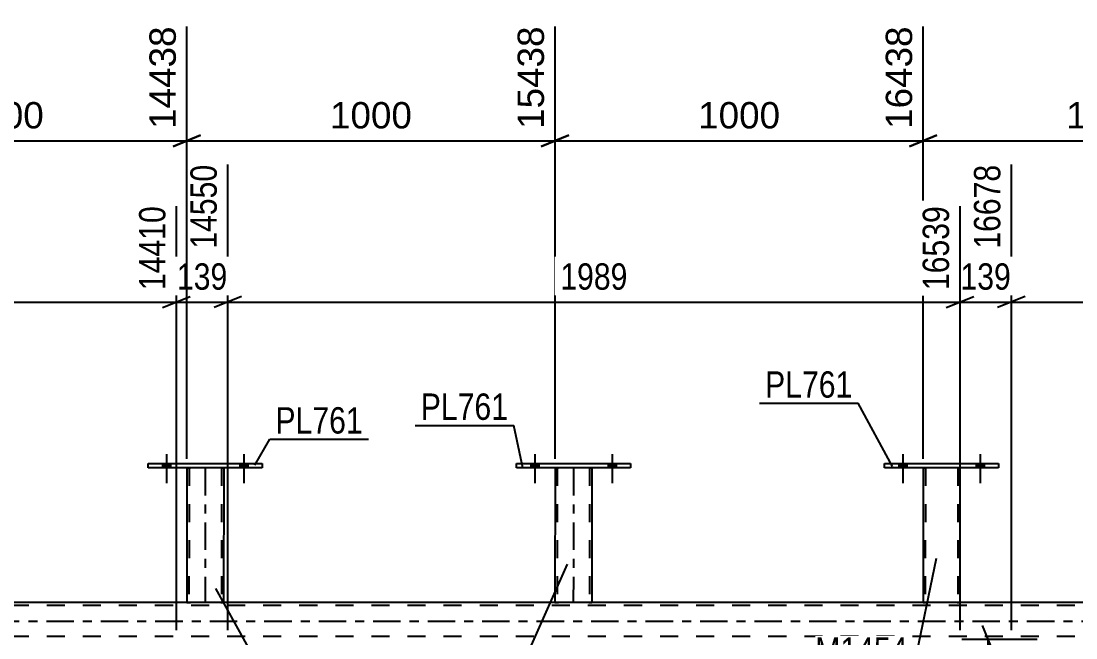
# Model space of a CAD drawing. Header units: millimetres. Extents: x 0 to 841, y 0 to 594.
# Drawn here: x 599.1 to 713.7, y 438.2 to 505.2 of the extents above; entities that cross this region are included whole.
import ezdxf

# ---------------------------------------------------------------- set-up
doc = ezdxf.new("R2010")
doc.units = ezdxf.units.MM
doc.linetypes.add('DXK_LINE_DOT2', pattern=[3.9198, 1.9599, -1.9599])
doc.linetypes.add('DXK_LINE_DOT3', pattern=[5.9187, 2.979, -0.9799, 0.9799, -0.9799])
doc.styles.add('Arial', font='ARIAL.TTF', dxfattribs={"height": 0.2})
doc.styles.add('Arial Narrow', font='ARIALN.TTF', dxfattribs={"height": 0.2})

# ---------------------------------------------------------------- blocks, each defined once
blk = doc.blocks.new('Part-814761036-3551 - 3064')
at = {"color": 2, "linetype": 'Continuous'}
for p, q in [((617.15, 456.66), (617.14, 442.02)), ((621.15, 456.66), (621.14, 442.02)), ((617.18, 442.02), (617.14, 442.02)), ((617.28, 442.02), (617.18, 442.02)), ((617.44, 442.02), (617.28, 442.02)), ((620.85, 442.02), (617.44, 442.02)), ((621, 442.02), (620.85, 442.02)), ((621.11, 442.02), (621, 442.02)), ((621.14, 442.02), (621.11, 442.02))]:
    blk.add_line(p, q, dxfattribs=at)
at = {"color": 7, "linetype": 'DXK_LINE_DOT2'}
for p, q in [((617.15, 456.66), (617.15, 456.66)), ((617.15, 456.66), (617.15, 456.66)), ((617.15, 456.66), (617.15, 456.66)), ((617.18, 456.66), (617.15, 456.66)), ((617.15, 456.66), (617.18, 456.66)), ((617.29, 456.66), (617.18, 456.66)), ((617.18, 456.66), (617.29, 456.66)), ((617.44, 456.66), (617.29, 456.66)), ((617.29, 456.66), (617.44, 456.66)), ((617.39, 456.66), (617.38, 442.02)), ((617.39, 456.66), (617.39, 456.66)), ((617.4, 456.66), (617.39, 456.66)), ((617.39, 456.66), (617.4, 456.66)), ((617.46, 456.66), (617.4, 456.66)), ((617.4, 456.66), (617.46, 456.66)), ((620.85, 456.66), (617.44, 456.66)), ((620.85, 456.66), (617.44, 456.66)), ((620.76, 456.66), (617.46, 456.66)), ((617.46, 456.66), (617.53, 456.66)), ((620.84, 456.66), (617.53, 456.66)), ((620.84, 456.66), (620.76, 456.66)), ((620.89, 456.66), (620.84, 456.66)), ((620.84, 456.66), (620.89, 456.66)), ((620.85, 456.66), (621.01, 456.66)), ((621.01, 456.66), (620.85, 456.66)), ((620.91, 456.66), (620.89, 456.66)), ((620.89, 456.66), (620.91, 456.66)), ((620.91, 456.66), (620.9, 442.02)), ((620.91, 456.66), (620.91, 456.66)), ((621.01, 456.66), (621.11, 456.66)), ((621.11, 456.66), (621.01, 456.66)), ((621.11, 456.66), (621.15, 456.66)), ((621.15, 456.66), (621.11, 456.66)), ((621.15, 456.66), (621.15, 456.66)), ((621.15, 456.66), (621.15, 456.66)), ((621.15, 456.66), (621.15, 456.66)), ((617.14, 442.02), (617.18, 442.02)), ((617.18, 442.02), (617.28, 442.02)), ((617.28, 442.02), (617.44, 442.02)), ((617.4, 442.02), (617.38, 442.02)), ((617.38, 442.02), (617.4, 442.02)), ((617.45, 442.02), (617.4, 442.02)), ((617.4, 442.02), (617.44, 442.02)), ((620.85, 442.02), (617.44, 442.02)), ((617.44, 442.02), (617.45, 442.02)), ((620.75, 442.02), (617.45, 442.02)), ((617.45, 442.02), (617.53, 442.02)), ((620.83, 442.02), (617.53, 442.02)), ((620.83, 442.02), (620.75, 442.02)), ((620.88, 442.02), (620.83, 442.02)), ((620.83, 442.02), (620.88, 442.02)), ((620.85, 442.02), (621, 442.02)), ((620.9, 442.02), (620.88, 442.02)), ((620.88, 442.02), (620.9, 442.02)), ((621, 442.02), (621.11, 442.02)), ((621.11, 442.02), (621.14, 442.02))]:
    blk.add_line(p, q, dxfattribs=at)
at = {"color": 7, "linetype": 'DXK_LINE_DOT3'}
blk.add_line((619.15, 456.66), (619.14, 442.02), dxfattribs=at)
blk = doc.blocks.new('Bolt-814761036-3071 - 3064')
at = {"linetype": 'Continuous'}
for points in [[(654.51, 456.66), (655.39, 456.66), (655.39, 457.14), (654.51, 457.14)], [(662.91, 456.66), (663.79, 456.66), (663.79, 457.14), (662.91, 457.14)]]:
    blk.add_hatch(color=1, dxfattribs=at).paths.add_polyline_path(points)
at = {"color": 1, "linetype": 'Continuous'}
for p, q in [((654.95, 458.14), (654.95, 455.02)), ((663.35, 458.14), (663.35, 455.02)), ((654.51, 457.14), (654.51, 456.66)), ((655.39, 457.14), (655.39, 456.66)), ((662.91, 457.14), (662.91, 456.66)), ((663.79, 457.14), (663.79, 456.66))]:
    blk.add_line(p, q, dxfattribs=at)
blk = doc.blocks.new('Part-814761036-3087 - 3064')
at = {"color": 2, "linetype": 'Continuous'}
for p, q in [((657.15, 456.66), (657.14, 442.02)), ((661.15, 456.66), (661.14, 442.02)), ((657.18, 442.02), (657.14, 442.02)), ((657.28, 442.02), (657.18, 442.02)), ((657.44, 442.02), (657.28, 442.02)), ((660.85, 442.02), (657.44, 442.02)), ((661, 442.02), (660.85, 442.02)), ((661.11, 442.02), (661, 442.02)), ((661.14, 442.02), (661.11, 442.02))]:
    blk.add_line(p, q, dxfattribs=at)
at = {"color": 7, "linetype": 'DXK_LINE_DOT2'}
for p, q in [((657.15, 456.66), (657.15, 456.66)), ((657.15, 456.66), (657.15, 456.66)), ((657.15, 456.66), (657.15, 456.66)), ((657.18, 456.66), (657.15, 456.66)), ((657.15, 456.66), (657.18, 456.66)), ((657.29, 456.66), (657.18, 456.66)), ((657.18, 456.66), (657.29, 456.66)), ((657.44, 456.66), (657.29, 456.66)), ((657.29, 456.66), (657.44, 456.66)), ((657.39, 456.66), (657.38, 442.02)), ((657.39, 456.66), (657.39, 456.66)), ((657.4, 456.66), (657.39, 456.66)), ((657.39, 456.66), (657.4, 456.66)), ((657.46, 456.66), (657.4, 456.66)), ((657.4, 456.66), (657.46, 456.66)), ((660.85, 456.66), (657.44, 456.66)), ((660.85, 456.66), (657.44, 456.66)), ((660.76, 456.66), (657.46, 456.66)), ((657.46, 456.66), (657.53, 456.66)), ((660.84, 456.66), (657.53, 456.66)), ((660.84, 456.66), (660.76, 456.66)), ((660.89, 456.66), (660.84, 456.66)), ((660.84, 456.66), (660.89, 456.66)), ((660.85, 456.66), (661.01, 456.66)), ((661.01, 456.66), (660.85, 456.66)), ((660.91, 456.66), (660.89, 456.66)), ((660.89, 456.66), (660.91, 456.66)), ((660.91, 456.66), (660.9, 442.02)), ((660.91, 456.66), (660.91, 456.66)), ((661.01, 456.66), (661.11, 456.66)), ((661.11, 456.66), (661.01, 456.66)), ((661.11, 456.66), (661.15, 456.66)), ((661.15, 456.66), (661.11, 456.66)), ((661.15, 456.66), (661.15, 456.66)), ((661.15, 456.66), (661.15, 456.66)), ((661.15, 456.66), (661.15, 456.66)), ((657.14, 442.02), (657.18, 442.02)), ((657.18, 442.02), (657.28, 442.02)), ((657.28, 442.02), (657.44, 442.02)), ((657.4, 442.02), (657.38, 442.02)), ((657.38, 442.02), (657.4, 442.02)), ((657.45, 442.02), (657.4, 442.02)), ((657.4, 442.02), (657.44, 442.02)), ((660.85, 442.02), (657.44, 442.02)), ((657.44, 442.02), (657.45, 442.02)), ((660.75, 442.02), (657.45, 442.02)), ((657.45, 442.02), (657.53, 442.02)), ((660.83, 442.02), (657.53, 442.02)), ((660.83, 442.02), (660.75, 442.02)), ((660.88, 442.02), (660.83, 442.02)), ((660.83, 442.02), (660.88, 442.02)), ((660.85, 442.02), (661, 442.02)), ((660.9, 442.02), (660.88, 442.02)), ((660.88, 442.02), (660.9, 442.02)), ((661, 442.02), (661.11, 442.02)), ((661.11, 442.02), (661.14, 442.02))]:
    blk.add_line(p, q, dxfattribs=at)
at = {"color": 7, "linetype": 'DXK_LINE_DOT3'}
blk.add_line((659.15, 456.66), (659.14, 442.02), dxfattribs=at)
blk = doc.blocks.new('Part-814761036-3092 - 3064')
at = {"color": 2, "linetype": 'Continuous'}
for p, q in [((652.95, 456.66), (652.95, 457.14)), ((652.95, 457.14), (665.35, 457.14)), ((665.35, 456.66), (652.95, 456.66)), ((665.35, 457.14), (665.35, 456.66))]:
    blk.add_line(p, q, dxfattribs=at)
blk = doc.blocks.new('Part-814761036-3148 - 3064')
at = {"color": 2, "linetype": 'Continuous'}
for p, q in [((612.95, 456.66), (612.95, 457.14)), ((612.95, 457.14), (625.35, 457.14)), ((625.35, 456.66), (612.95, 456.66)), ((625.35, 457.14), (625.35, 456.66))]:
    blk.add_line(p, q, dxfattribs=at)
blk = doc.blocks.new('Part-814761036-3161 - 3064')
at = {"color": 2, "linetype": 'Continuous'}
for p, q in [((692.95, 456.66), (692.95, 457.14)), ((692.95, 457.14), (705.35, 457.14)), ((705.35, 456.66), (692.95, 456.66)), ((705.35, 457.14), (705.35, 456.66))]:
    blk.add_line(p, q, dxfattribs=at)
blk = doc.blocks.new('Bolt-814761036-3180 - 3064')
at = {"linetype": 'Continuous'}
for points in [[(654.51, 456.66), (655.39, 456.66), (655.39, 457.14), (654.51, 457.14)], [(662.91, 456.66), (663.79, 456.66), (663.79, 457.14), (662.91, 457.14)]]:
    blk.add_hatch(color=1, dxfattribs=at).paths.add_polyline_path(points)
at = {"color": 1, "linetype": 'Continuous'}
for p, q in [((654.95, 458.14), (654.95, 455.02)), ((663.35, 458.14), (663.35, 455.02)), ((654.51, 457.14), (654.51, 456.66)), ((655.39, 457.14), (655.39, 456.66)), ((662.91, 457.14), (662.91, 456.66)), ((663.79, 457.14), (663.79, 456.66))]:
    blk.add_line(p, q, dxfattribs=at)
blk = doc.blocks.new('Part-814761036-3196 - 3064')
at = {"color": 2, "linetype": 'Continuous'}
for p, q in [((697.15, 456.66), (697.14, 442.02)), ((701.15, 456.66), (701.14, 442.02)), ((697.18, 442.02), (697.14, 442.02)), ((697.28, 442.02), (697.18, 442.02)), ((697.44, 442.02), (697.28, 442.02)), ((700.85, 442.02), (697.44, 442.02)), ((701, 442.02), (700.85, 442.02)), ((701.1, 442.02), (701, 442.02)), ((701.14, 442.02), (701.1, 442.02))]:
    blk.add_line(p, q, dxfattribs=at)
at = {"color": 7, "linetype": 'DXK_LINE_DOT2'}
for p, q in [((697.15, 456.66), (697.15, 456.66)), ((697.15, 456.66), (697.15, 456.66)), ((697.15, 456.66), (697.15, 456.66)), ((697.18, 456.66), (697.15, 456.66)), ((697.15, 456.66), (697.18, 456.66)), ((697.29, 456.66), (697.18, 456.66)), ((697.18, 456.66), (697.29, 456.66)), ((697.44, 456.66), (697.29, 456.66)), ((697.29, 456.66), (697.44, 456.66)), ((697.39, 456.66), (697.38, 442.02)), ((697.39, 456.66), (697.39, 456.66)), ((697.4, 456.66), (697.39, 456.66)), ((697.39, 456.66), (697.4, 456.66)), ((697.46, 456.66), (697.4, 456.66)), ((697.4, 456.66), (697.46, 456.66)), ((700.85, 456.66), (697.44, 456.66)), ((700.85, 456.66), (697.44, 456.66)), ((700.76, 456.66), (697.46, 456.66)), ((697.46, 456.66), (697.53, 456.66)), ((700.84, 456.66), (697.53, 456.66)), ((700.84, 456.66), (700.76, 456.66)), ((700.89, 456.66), (700.84, 456.66)), ((700.84, 456.66), (700.89, 456.66)), ((700.85, 456.66), (701.01, 456.66)), ((701.01, 456.66), (700.85, 456.66)), ((700.91, 456.66), (700.89, 456.66)), ((700.89, 456.66), (700.91, 456.66)), ((700.91, 456.66), (700.9, 442.02)), ((700.91, 456.66), (700.91, 456.66)), ((701.01, 456.66), (701.11, 456.66)), ((701.11, 456.66), (701.01, 456.66)), ((701.11, 456.66), (701.15, 456.66)), ((701.15, 456.66), (701.11, 456.66)), ((701.15, 456.66), (701.15, 456.66)), ((701.15, 456.66), (701.15, 456.66)), ((701.15, 456.66), (701.15, 456.66)), ((697.14, 442.02), (697.18, 442.02)), ((697.18, 442.02), (697.28, 442.02)), ((697.28, 442.02), (697.44, 442.02)), ((697.4, 442.02), (697.38, 442.02)), ((697.38, 442.02), (697.4, 442.02)), ((697.45, 442.02), (697.4, 442.02)), ((697.4, 442.02), (697.44, 442.02)), ((700.85, 442.02), (697.44, 442.02)), ((697.44, 442.02), (697.45, 442.02)), ((700.75, 442.02), (697.45, 442.02)), ((697.45, 442.02), (697.53, 442.02)), ((700.83, 442.02), (697.53, 442.02)), ((700.83, 442.02), (700.75, 442.02)), ((700.88, 442.02), (700.83, 442.02)), ((700.83, 442.02), (700.88, 442.02)), ((700.85, 442.02), (701, 442.02)), ((700.9, 442.02), (700.88, 442.02)), ((700.88, 442.02), (700.9, 442.02)), ((701, 442.02), (701.1, 442.02)), ((701.1, 442.02), (701.14, 442.02))]:
    blk.add_line(p, q, dxfattribs=at)
blk = doc.blocks.new('Bolt-814761036-3386 - 3064')
at = {"linetype": 'Continuous'}
for points in [[(614.51, 456.66), (615.39, 456.66), (615.39, 457.14), (614.51, 457.14)], [(622.91, 456.66), (623.79, 456.66), (623.79, 457.14), (622.91, 457.14)]]:
    blk.add_hatch(color=1, dxfattribs=at).paths.add_polyline_path(points)
at = {"color": 1, "linetype": 'Continuous'}
for p, q in [((614.95, 458.14), (614.95, 455.02)), ((623.35, 458.14), (623.35, 455.02)), ((614.51, 457.14), (614.51, 456.66)), ((615.39, 457.14), (615.39, 456.66)), ((622.91, 457.14), (622.91, 456.66)), ((623.79, 457.14), (623.79, 456.66))]:
    blk.add_line(p, q, dxfattribs=at)
blk = doc.blocks.new('Part-814761036-3233 - 3064')
at = {"color": 7, "linetype": 'DXK_LINE_DOT2'}
for p, q in [((760.68, 441.7), (39.61, 441.7)), ((621.14, 442.02), (617.14, 442.02)), ((661.14, 442.02), (657.14, 442.02)), ((701.14, 442.02), (697.14, 442.02)), ((760.68, 438.34), (39.61, 438.34))]:
    blk.add_line(p, q, dxfattribs=at)
at = {"color": 2, "linetype": 'Continuous'}
for p, q in [((617.14, 442.02), (581.14, 442.02)), ((657.14, 442.02), (621.14, 442.02)), ((697.14, 442.02), (661.14, 442.02)), ((737.14, 442.02), (701.14, 442.02))]:
    blk.add_line(p, q, dxfattribs=at)
at = {"color": 7, "linetype": 'DXK_LINE_DOT3'}
blk.add_line((39.61, 440.02), (760.68, 440.02), dxfattribs=at)
blk = doc.blocks.new('Bolt-814761036-3254 - 3064')
at = {"linetype": 'Continuous'}
for points in [[(694.51, 456.66), (695.39, 456.66), (695.39, 457.14), (694.51, 457.14)], [(702.91, 456.66), (703.79, 456.66), (703.79, 457.14), (702.91, 457.14)]]:
    blk.add_hatch(color=1, dxfattribs=at).paths.add_polyline_path(points)
at = {"color": 1, "linetype": 'Continuous'}
for p, q in [((694.95, 458.14), (694.95, 455.02)), ((703.35, 458.14), (703.35, 455.02)), ((694.51, 457.14), (694.51, 456.66)), ((695.39, 457.14), (695.39, 456.66)), ((702.91, 457.14), (702.91, 456.66)), ((703.79, 457.14), (703.79, 456.66))]:
    blk.add_line(p, q, dxfattribs=at)
blk = doc.blocks.new('Bolt-814761036-3255 - 3064')
at = {"linetype": 'Continuous'}
for points in [[(694.51, 456.66), (695.39, 456.66), (695.39, 457.14), (694.51, 457.14)], [(702.91, 456.66), (703.79, 456.66), (703.79, 457.14), (702.91, 457.14)]]:
    blk.add_hatch(color=1, dxfattribs=at).paths.add_polyline_path(points)
at = {"color": 1, "linetype": 'Continuous'}
for p, q in [((694.95, 458.14), (694.95, 455.02)), ((703.35, 458.14), (703.35, 455.02)), ((694.51, 457.14), (694.51, 456.66)), ((695.39, 457.14), (695.39, 456.66)), ((702.91, 457.14), (702.91, 456.66)), ((703.79, 457.14), (703.79, 456.66))]:
    blk.add_line(p, q, dxfattribs=at)
blk = doc.blocks.new('Bolt-814761036-3299 - 3064')
at = {"linetype": 'Continuous'}
for points in [[(614.51, 456.66), (615.39, 456.66), (615.39, 457.14), (614.51, 457.14)], [(622.91, 456.66), (623.79, 456.66), (623.79, 457.14), (622.91, 457.14)]]:
    blk.add_hatch(color=1, dxfattribs=at).paths.add_polyline_path(points)
at = {"color": 1, "linetype": 'Continuous'}
for p, q in [((614.95, 458.14), (614.95, 455.02)), ((623.35, 458.14), (623.35, 455.02)), ((614.51, 457.14), (614.51, 456.66)), ((615.39, 457.14), (615.39, 456.66)), ((622.91, 457.14), (622.91, 456.66)), ((623.79, 457.14), (623.79, 456.66))]:
    blk.add_line(p, q, dxfattribs=at)
blk = doc.blocks.new('StraightDimension-814761036-9938 - 3064')
at = {"color": 7, "linetype": 'Continuous'}
for p, q in [((536.46, 439.02), (536.46, 489.63)), ((616.02, 439.02), (616.02, 485.13)), ((537.96, 475.29), (534.96, 474.09)), ((536.46, 474.69), (616.02, 474.69)), ((614.52, 474.09), (617.52, 475.29))]:
    blk.add_line(p, q, dxfattribs=at)
at = {"color": 0}
blk.add_wipeout([(580.5, 475.44), (580.5, 479.64), (571.99, 479.64), (571.99, 475.44)], dxfattribs=at)
at = {"color": 3, "style": 'Arial Narrow'}
blk.add_text('1989', height=2.863, dxfattribs=at).set_placement((572.59, 476.04))
at = {"color": 0, "linetype": 'Continuous'}
blk.add_wipeout([(615.42, 485.73), (611.22, 485.73), (611.22, 475.39), (615.42, 475.39)], dxfattribs=at)
at = {"color": 3, "linetype": 'Continuous', "style": 'Arial Narrow'}
blk.add_text('14410', height=2.863, rotation=90.0002, dxfattribs=at).set_placement((614.82, 475.99))
blk = doc.blocks.new('StraightDimension-814761036-10435 - 3064')
at = {"color": 7, "linetype": 'Continuous'}
for p, q in [((657.15, 457.66), (657.15, 504.64)), ((697.15, 457.66), (697.15, 504.64)), ((658.65, 492.82), (655.65, 491.62)), ((695.65, 491.62), (698.65, 492.82)), ((657.15, 492.22), (697.15, 492.22))]:
    blk.add_line(p, q, dxfattribs=at)
at = {"color": 0}
blk.add_wipeout([(682.19, 492.97), (682.19, 497.17), (672.1, 497.17), (672.1, 492.97)], dxfattribs=at)
at = {"color": 3, "style": 'Arial'}
blk.add_text('1000', height=2.865, dxfattribs=at).set_placement((672.7, 493.57))
at = {"color": 0, "linetype": 'Continuous'}
blk.add_wipeout([(696.55, 505.24), (692.35, 505.24), (692.35, 492.92), (696.55, 492.92)], dxfattribs=at)
at = {"color": 3, "linetype": 'Continuous', "style": 'Arial'}
blk.add_text('16438', height=2.865, rotation=90.0002, dxfattribs=at).set_placement((695.95, 493.52))
blk = doc.blocks.new('StraightDimension-814761036-10436 - 3064')
at = {"color": 7, "linetype": 'Continuous'}
for p, q in [((617.15, 457.66), (617.15, 504.64)), ((657.15, 457.66), (657.15, 504.64)), ((618.65, 492.82), (615.65, 491.62)), ((655.65, 491.62), (658.65, 492.82)), ((617.15, 492.22), (657.15, 492.22))]:
    blk.add_line(p, q, dxfattribs=at)
at = {"color": 0}
blk.add_wipeout([(642.19, 492.97), (642.19, 497.17), (632.1, 497.17), (632.1, 492.97)], dxfattribs=at)
at = {"color": 3, "style": 'Arial'}
blk.add_text('1000', height=2.865, dxfattribs=at).set_placement((632.7, 493.57))
at = {"color": 0, "linetype": 'Continuous'}
blk.add_wipeout([(656.55, 505.24), (652.35, 505.24), (652.35, 492.92), (656.55, 492.92)], dxfattribs=at)
at = {"color": 3, "linetype": 'Continuous', "style": 'Arial'}
blk.add_text('15438', height=2.865, rotation=90.0002, dxfattribs=at).set_placement((655.95, 493.52))
blk = doc.blocks.new('StraightDimension-814761036-10434 - 3064')
at = {"color": 7, "linetype": 'Continuous'}
for p, q in [((697.15, 457.66), (697.15, 504.64)), ((737.15, 450.34), (737.15, 504.64)), ((698.65, 492.82), (695.65, 491.62)), ((735.65, 491.62), (738.65, 492.82)), ((697.15, 492.22), (737.15, 492.22))]:
    blk.add_line(p, q, dxfattribs=at)
at = {"color": 0}
blk.add_wipeout([(722.19, 492.97), (722.19, 497.17), (712.1, 497.17), (712.1, 492.97)], dxfattribs=at)
at = {"color": 3, "style": 'Arial'}
blk.add_text('1000', height=2.865, dxfattribs=at).set_placement((712.7, 493.57))
at = {"color": 0, "linetype": 'Continuous'}
blk.add_wipeout([(736.55, 505.24), (732.35, 505.24), (732.35, 492.92), (736.55, 492.92)], dxfattribs=at)
at = {"color": 3, "linetype": 'Continuous', "style": 'Arial'}
blk.add_text('17438', height=2.865, rotation=90.0002, dxfattribs=at).set_placement((735.95, 493.52))
blk = doc.blocks.new('StraightDimension-814761036-9934 - 3064')
at = {"color": 7, "linetype": 'Continuous'}
for p, q in [((706.73, 439.02), (706.73, 489.63)), ((760.68, 443.02), (760.68, 485.13)), ((708.23, 475.29), (705.23, 474.09)), ((706.73, 474.69), (760.68, 474.69)), ((759.18, 474.09), (762.18, 475.29))]:
    blk.add_line(p, q, dxfattribs=at)
at = {"color": 0}
blk.add_wipeout([(737.96, 475.44), (737.96, 479.64), (729.45, 479.64), (729.45, 475.44)], dxfattribs=at)
at = {"color": 3, "style": 'Arial Narrow'}
blk.add_text('1349', height=2.863, dxfattribs=at).set_placement((730.05, 476.04))
at = {"color": 0, "linetype": 'Continuous'}
blk.add_wipeout([(760.08, 485.73), (755.88, 485.73), (755.88, 475.39), (760.08, 475.39)], dxfattribs=at)
at = {"color": 3, "linetype": 'Continuous', "style": 'Arial Narrow'}
blk.add_text('18027', height=2.863, rotation=90.0002, dxfattribs=at).set_placement((759.48, 475.99))
blk = doc.blocks.new('StraightDimension-814761036-9935 - 3064')
at = {"color": 7, "linetype": 'Continuous'}
for p, q in [((706.73, 439.02), (706.73, 489.63)), ((701.16, 439.02), (701.16, 485.13)), ((699.66, 474.09), (702.66, 475.29)), ((701.16, 474.69), (706.73, 474.69)), ((708.23, 475.29), (705.23, 474.09))]:
    blk.add_line(p, q, dxfattribs=at)
at = {"color": 0}
blk.add_wipeout([(707.29, 475.44), (707.29, 479.64), (700.6, 479.64), (700.6, 475.44)], dxfattribs=at)
at = {"color": 3, "style": 'Arial Narrow'}
blk.add_text('139', height=2.863, dxfattribs=at).set_placement((701.2, 476.04))
at = {"color": 0, "linetype": 'Continuous'}
blk.add_wipeout([(706.13, 490.23), (701.93, 490.23), (701.93, 479.89), (706.13, 479.89)], dxfattribs=at)
at = {"color": 3, "linetype": 'Continuous', "style": 'Arial Narrow'}
blk.add_text('16678', height=2.863, rotation=90.0002, dxfattribs=at).set_placement((705.53, 480.49))
blk = doc.blocks.new('StraightDimension-814761036-3821 - 3064')
at = {"color": 7, "linetype": 'Continuous'}
for p, q in [((704.81, 436.52), (703.61, 439.52)), ((709.52, 438.02), (701.36, 438.02)), ((704.21, 316.8), (704.21, 438.02)), ((703.61, 318.3), (704.81, 315.3)), ((703.79, 316.8), (706.61, 316.8))]:
    blk.add_line(p, q, dxfattribs=at)
at = {"color": 0}
blk.add_wipeout([(703.46, 382.46), (699.26, 382.46), (699.26, 372.37), (703.46, 372.37)], dxfattribs=at)
at = {"color": 3, "style": 'Arial'}
blk.add_text('3031', height=2.865, rotation=90.0002, dxfattribs=at).set_placement((702.86, 372.97))
blk = doc.blocks.new('StraightDimension-814761036-9936 - 3064')
at = {"color": 7, "linetype": 'Continuous'}
for p, q in [((621.6, 439.02), (621.6, 489.63)), ((701.16, 439.02), (701.16, 485.13)), ((623.1, 475.29), (620.1, 474.09)), ((621.6, 474.69), (701.16, 474.69)), ((699.66, 474.09), (702.66, 475.29))]:
    blk.add_line(p, q, dxfattribs=at)
at = {"color": 0}
blk.add_wipeout([(665.63, 475.44), (665.63, 479.64), (657.12, 479.64), (657.12, 475.44)], dxfattribs=at)
at = {"color": 3, "style": 'Arial Narrow'}
blk.add_text('1989', height=2.863, dxfattribs=at).set_placement((657.72, 476.04))
at = {"color": 0, "linetype": 'Continuous'}
blk.add_wipeout([(700.56, 485.73), (696.36, 485.73), (696.36, 475.39), (700.56, 475.39)], dxfattribs=at)
at = {"color": 3, "linetype": 'Continuous', "style": 'Arial Narrow'}
blk.add_text('16539', height=2.863, rotation=90.0002, dxfattribs=at).set_placement((699.96, 475.99))
blk = doc.blocks.new('StraightDimension-814761036-9937 - 3064')
at = {"color": 7, "linetype": 'Continuous'}
for p, q in [((621.6, 439.02), (621.6, 489.63)), ((616.02, 439.02), (616.02, 485.13)), ((614.52, 474.09), (617.52, 475.29)), ((616.02, 474.69), (621.6, 474.69)), ((623.1, 475.29), (620.1, 474.09))]:
    blk.add_line(p, q, dxfattribs=at)
at = {"color": 0}
blk.add_wipeout([(622.15, 475.44), (622.15, 479.64), (615.47, 479.64), (615.47, 475.44)], dxfattribs=at)
at = {"color": 3, "style": 'Arial Narrow'}
blk.add_text('139', height=2.863, dxfattribs=at).set_placement((616.07, 476.04))
at = {"color": 0, "linetype": 'Continuous'}
blk.add_wipeout([(621, 490.23), (616.8, 490.23), (616.8, 479.89), (621, 479.89)], dxfattribs=at)
at = {"color": 3, "linetype": 'Continuous', "style": 'Arial Narrow'}
blk.add_text('14550', height=2.863, rotation=90.0002, dxfattribs=at).set_placement((620.4, 480.49))
blk = doc.blocks.new('StraightDimension-814761036-10437 - 3064')
at = {"color": 7, "linetype": 'Continuous'}
for p, q in [((577.15, 457.66), (577.15, 504.64)), ((617.15, 457.66), (617.15, 504.64)), ((578.65, 492.82), (575.65, 491.62)), ((615.65, 491.62), (618.65, 492.82)), ((577.15, 492.22), (617.15, 492.22))]:
    blk.add_line(p, q, dxfattribs=at)
at = {"color": 0}
blk.add_wipeout([(602.2, 492.97), (602.2, 497.17), (592.1, 497.17), (592.1, 492.97)], dxfattribs=at)
at = {"color": 3, "style": 'Arial'}
blk.add_text('1000', height=2.865, dxfattribs=at).set_placement((592.7, 493.57))
at = {"color": 0, "linetype": 'Continuous'}
blk.add_wipeout([(616.55, 505.24), (612.35, 505.24), (612.35, 492.92), (616.55, 492.92)], dxfattribs=at)
at = {"color": 3, "linetype": 'Continuous', "style": 'Arial'}
blk.add_text('14438', height=2.865, rotation=90.0002, dxfattribs=at).set_placement((615.95, 493.52))
blk = doc.blocks.new('Mark-814761036-3083 - 3064')
at = {"color": 30, "linetype": 'Continuous'}
for p in [(658.48, 446.19), (641.43, 433.2)]:
    blk.add_line(p, (652.68, 433.2), dxfattribs=at)
at = {"color": 0}
blk.add_wipeout([(652.08, 433.8), (652.08, 436.8), (642.03, 436.8), (642.03, 433.8)], dxfattribs=at)
blk.add_wipeout([(652.08, 433.8), (652.08, 436.8), (642.03, 436.8), (642.03, 433.8)], dxfattribs=at)
at = {"color": 3, "style": 'Arial Narrow'}
blk.add_text('M1454', height=2.863, dxfattribs=at).set_placement((642.03, 433.8))
blk = doc.blocks.new('Mark-814761036-3088 - 3064')
at = {"color": 30, "linetype": 'Continuous'}
for p in [(641.96, 461.29), (653.65, 456.66)]:
    blk.add_line(p, (652.67, 461.29), dxfattribs=at)
at = {"color": 0}
blk.add_wipeout([(652.07, 461.89), (652.07, 464.89), (642.56, 464.89), (642.56, 461.89)], dxfattribs=at)
blk.add_wipeout([(652.07, 461.89), (652.07, 464.89), (642.56, 464.89), (642.56, 461.89)], dxfattribs=at)
at = {"color": 3, "style": 'Arial Narrow'}
blk.add_text('PL761', height=2.863, dxfattribs=at).set_placement((642.56, 461.89))
blk = doc.blocks.new('Mark-814761036-3157 - 3064')
at = {"color": 30, "linetype": 'Continuous'}
for p in [(679.37, 463.7), (693.83, 456.81)]:
    blk.add_line(p, (690.07, 463.7), dxfattribs=at)
at = {"color": 0}
blk.add_wipeout([(689.47, 464.3), (689.47, 467.3), (679.97, 467.3), (679.97, 464.3)], dxfattribs=at)
blk.add_wipeout([(689.47, 464.3), (689.47, 467.3), (679.97, 467.3), (679.97, 464.3)], dxfattribs=at)
at = {"color": 3, "style": 'Arial Narrow'}
blk.add_text('PL761', height=2.863, dxfattribs=at).set_placement((679.97, 464.3))
blk = doc.blocks.new('Mark-814761036-3192 - 3064')
at = {"color": 30, "linetype": 'Continuous'}
for p in [(698.58, 446.83), (684.82, 434.79)]:
    blk.add_line(p, (696.08, 434.79), dxfattribs=at)
at = {"color": 0}
blk.add_wipeout([(695.48, 435.39), (695.48, 438.39), (685.42, 438.39), (685.42, 435.39)], dxfattribs=at)
blk.add_wipeout([(695.48, 435.39), (695.48, 438.39), (685.42, 438.39), (685.42, 435.39)], dxfattribs=at)
at = {"color": 3, "style": 'Arial Narrow'}
blk.add_text('M1454', height=2.863, dxfattribs=at).set_placement((685.42, 435.39))
blk = doc.blocks.new('Mark-814761036-3144 - 3064')
at = {"color": 30, "linetype": 'Continuous'}
for p, q in [((624.53, 456.95), (626.17, 459.8)), ((626.17, 459.8), (636.87, 459.8))]:
    blk.add_line(p, q, dxfattribs=at)
at = {"color": 0}
blk.add_wipeout([(636.27, 460.4), (636.27, 463.4), (626.77, 463.4), (626.77, 460.4)], dxfattribs=at)
blk.add_wipeout([(636.27, 460.4), (636.27, 463.4), (626.77, 463.4), (626.77, 460.4)], dxfattribs=at)
at = {"color": 3, "style": 'Arial Narrow'}
blk.add_text('PL761', height=2.863, dxfattribs=at).set_placement((626.77, 460.4))
blk = doc.blocks.new('Mark-814761036-3547 - 3064')
at = {"color": 30, "linetype": 'Continuous'}
for p, q in [((620.25, 443.57), (626.48, 432.38)), ((626.48, 432.38), (637.73, 432.38))]:
    blk.add_line(p, q, dxfattribs=at)
at = {"color": 0}
blk.add_wipeout([(637.13, 432.98), (637.13, 435.98), (627.08, 435.98), (627.08, 432.98)], dxfattribs=at)
blk.add_wipeout([(637.13, 432.98), (637.13, 435.98), (627.08, 435.98), (627.08, 432.98)], dxfattribs=at)
at = {"color": 3, "style": 'Arial Narrow'}
blk.add_text('M1454', height=2.863, dxfattribs=at).set_placement((627.08, 432.98))

msp = doc.modelspace()

# ---------------------------------------------------------------- block references
for name in ['Bolt-814761036-3386 - 3064', 'Bolt-814761036-3299 - 3064', 'Bolt-814761036-3071 - 3064', 'Bolt-814761036-3180 - 3064', 'Bolt-814761036-3254 - 3064', 'Bolt-814761036-3255 - 3064', 'Part-814761036-3148 - 3064', 'Part-814761036-3551 - 3064', 'Part-814761036-3092 - 3064', 'Part-814761036-3087 - 3064', 'Part-814761036-3161 - 3064', 'Part-814761036-3196 - 3064', 'Part-814761036-3233 - 3064']:
    msp.add_blockref(name, (0, 0))

# ---------------------------------------------------------------- next in the draw order: block references
for name in ['StraightDimension-814761036-10435 - 3064', 'StraightDimension-814761036-9938 - 3064']:
    msp.add_blockref(name, (0, 0))

# ---------------------------------------------------------------- next in the draw order: block references
for name in ['StraightDimension-814761036-10436 - 3064', 'StraightDimension-814761036-10434 - 3064']:
    msp.add_blockref(name, (0, 0))

# ---------------------------------------------------------------- next in the draw order: block references
msp.add_blockref('StraightDimension-814761036-9934 - 3064', (0, 0))

# ---------------------------------------------------------------- next in the draw order: block references
msp.add_blockref('StraightDimension-814761036-9935 - 3064', (0, 0))

# ---------------------------------------------------------------- next in the draw order: block references
msp.add_blockref('StraightDimension-814761036-3821 - 3064', (0, 0))

# ---------------------------------------------------------------- next in the draw order: block references
msp.add_blockref('StraightDimension-814761036-9936 - 3064', (0, 0))

# ---------------------------------------------------------------- next in the draw order: block references
for name in ['StraightDimension-814761036-9937 - 3064', 'Mark-814761036-3157 - 3064', 'Mark-814761036-3088 - 3064', 'Mark-814761036-3144 - 3064', 'Mark-814761036-3083 - 3064', 'Mark-814761036-3192 - 3064']:
    msp.add_blockref(name, (0, 0))

# ---------------------------------------------------------------- next in the draw order: block references
for name in ['StraightDimension-814761036-10437 - 3064', 'Mark-814761036-3547 - 3064']:
    msp.add_blockref(name, (0, 0))

doc.saveas('drawing.dxf')
